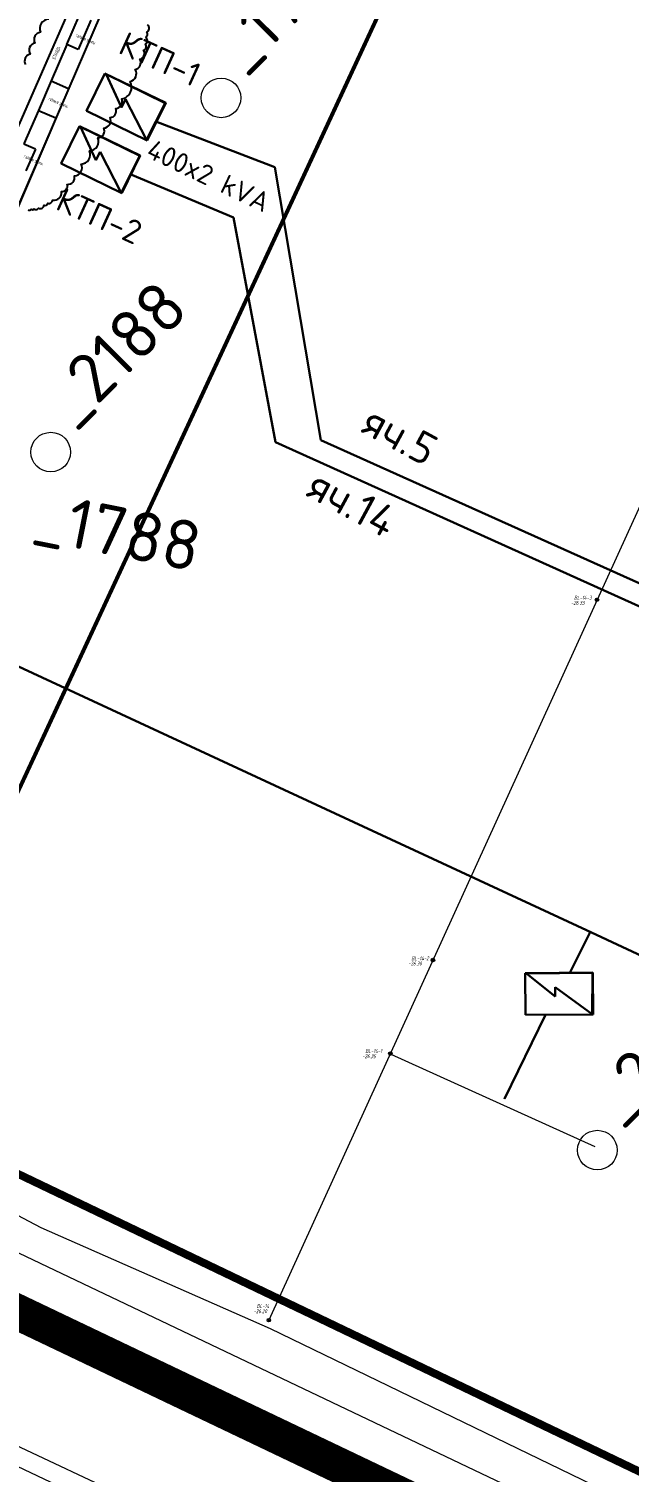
# Model space of a CAD drawing. Header units: millimetres. Extents: x 519 to 9564855, y -810 to 5021775.
# Drawn here: x 9527641.7 to 9527793.2, y 5000495.2 to 5000859.9 of the extents above; entities that cross this region are included whole.
import ezdxf

# ---------------------------------------------------------------- set-up
doc = ezdxf.new("R2010")
doc.units = ezdxf.units.MM
doc.header["$LTSCALE"] = 2
doc.header["$MEASUREMENT"] = 0
for name, color, linetype in [('COMPOUND', 3, 'Continuous'), ('OLD WELLS(dr.bfr2000)', 24, 'Continuous'), ('PPLINE_WAT', 7, 'WTR_LINE'), ('ROAD_ASF', 9, 'Continuous'), ('ROAD_GROUND', 9, 'Continuous'), ('ТХ_выкидные линии', 24, 'Continuous')]:
    doc.layers.add(name, color=color, linetype=linetype)
for name, color, linetype, lineweight in [('PPLINE_GAS', 4, 'GAS_LINE', 30), ('Новый водовод', 5, 'g_122_vpr', 30), ('Оптиковолоконный кабель', 220, 'CAB6', 20), ('связь', 4, 'Continuous', 13), ('Электро', 1, 'Continuous', 30), ('Электроснаб', 1, 'Continuous', 18), ('Электроснабжене', 1, 'Continuous', 18)]:
    doc.layers.add(name, color=color, linetype=linetype, lineweight=lineweight)
doc.styles.add('92051501$0$STANDARD', font='simplex.shx')
doc.styles.add('Elect', font='isocpeur.ttf')
doc.styles.add('Line_GUGK', font='')
doc.styles.get("Standard").update_dxf_attribs({"font": 'isocpeur.ttf', "width": 0.5})
doc.styles.get('Line_GUGK').set_extended_font_data('Bm431', italic=True)
doc.linetypes.add('CAB', pattern='A,0.7,-0.43403,["K",Standard,S=0.9,R=0,X=-0.4,Y=-0.3],-0.8', length=1.93403)
doc.linetypes.add('CAB6', pattern='A,0.9,-0.9,["6",Standard,S=0.9,R=0,X=-0.8,Y=-0.4],11', length=12.8)
doc.linetypes.add('g_122_vpr', pattern='A,2,-2,3,-0.6,["Впр",Line_GUGK,S=2,R=0,X=0,Y=-1],-6.4,3,-2,8,-2,8,-2,6', length=45)
doc.linetypes.add('GAS_LINE', pattern='A,0.5,-0.2,["G",92051501$0$STANDARD,S=0.1,R=0,X=-0.1,Y=-0.05],-0.05', length=0.75)
doc.linetypes.add('WTR_LINE', pattern='A,0.5,-0.2,["W",92051501$0$STANDARD,S=0.1,R=0,X=-0.1,Y=-0.05],-0.05', length=0.75)

# ---------------------------------------------------------------- blocks, each defined once
blk = doc.blocks.new('16')
at = {"linetype": 'Continuous', "lineweight": 18, "flags": 128}
for points in [[(-0.27, -0.27), (0.27, 0.27)], [(0.27, -0.27), (-0.27, 0.27)]]:
    blk.add_lwpolyline(points, dxfattribs=at)
at = {"linetype": 'Continuous', "lineweight": 18}
blk.add_circle((0, 0), 0.375, dxfattribs=at)
blk = doc.blocks.new('A$C33CA1D09')
at = {"color": 0}
blk.add_line((142.28, 12.32, -24.49), (142.37, 208.75, -25.31), dxfattribs=at)
for p, q in [((134.32, 85.8, -24.63), (134.65, 145.13)), ((137.42, 121.11, -24.63), (137.42, 129.21, -24.63)), ((140.52, 129.21, -24.63), (140.52, 121.11, -24.63)), ((140.52, 121.11, -24.63), (137.42, 121.11, -24.63)), ((137.42, 121.11, -24.63), (137.42, 111.11, -24.63)), ((137.42, 111.11, -24.63), (142.21, 111.11, -24.99)), ((137.42, 111.11, -24.63), (137.42, 103.01, -24.63)), ((137.42, 103.01, -24.63), (142.2, 103.01, -24.95)), ((137.42, 103.01, -24.63), (137.42, 93.81, -24.63)), ((137.42, 93.81, -24.63), (140.62, 93.81, -24.63)), ((140.59, 93.72, -24.63), (140.59, 87.72, -24.63))]:
    blk.add_line(p, q)
for points in [[(130.69, 125.24, 0.520567), (130.07, 121.36, 0.520567), (129.87, 118.3, 0.520567), (129.87, 115.24, 0.520567), (129.87, 112.39, 0.520567)], [(144.97, 78.94, 0.520567), (145.58, 79.35, 0.520567), (146.19, 79.75, 0.520567), (147.21, 80.37, 0.520567), (148.23, 81.59, 0.520567), (148.85, 82.4, 0.520567), (149.66, 83.63, 0.520567), (150.89, 86.48, 0.520567), (151.5, 88.73, 0.520567), (152.31, 91.38, 0.520567), (152.72, 94.85, 0.520567), (153.33, 98.72, 0.520567), (153.95, 102.6, 0.520567), (154.35, 105.45, 0.520567), (154.76, 108.51, 0.520567), (155.17, 111.16, 0.520567), (155.58, 114.02, 0.520567), (155.78, 118.91, 0.520567), (155.78, 122.18, 0.520567), (155.78, 125.03, 0.520567), (155.78, 127.48, 0.520567), (155.58, 129.11, 0.520567), (154.97, 130.74, 0.520567), (154.76, 131.97, 0.520567), (154.15, 133.8, 0.520567)]]:
    blk.add_lwpolyline(points, format="xyb")
at = {"char_height": 0.9, "attachment_point": 1}
for insert in [(138.68, 124.76), (138.68, 107.3), (138.68, 91.51)]:
    blk.add_mtext('газовые рампы', dxfattribs=dict(at, insert=insert))
at = {"insert": (135.35, 116.33), "char_height": 0.9, "attachment_point": 1, "rotation": 90}
blk.add_mtext('ЭСТАКАДА', dxfattribs=at)

msp = doc.modelspace()

# ---------------------------------------------------------------- linework, layer by layer
at = {"color": 5, "lineweight": 0}
msp.add_line((9527613.126, 5000754.215, -24.492), (9527690.357, 5000934.82, -25.307), dxfattribs=at)
at = {"color": 5, "linetype": 'WTR_LINE', "lineweight": 0, "ltscale": 100, "const_width": 2, "elevation": -0.999}
msp.add_lwpolyline([(9526374.128, 5000834.993), (9526338.861, 5000849.119), (9526369.317, 5000918.369), (9526381.582, 5000915.643), (9526388.479, 5000916.907), (9526506.091, 5001104.365), (9526943.61387, 5000894.80545), (9527351.894, 5000706.201), (9527410.535, 5000680.127), (9527811.155, 5000487.989), (9528541.9542, 5001967.68695)], dxfattribs=at)
at = {"layer": 'OLD WELLS(dr.bfr2000)', "lineweight": 0}
for centre in [(9527690.2, 5000842.5), (9527647.2, 5000753), (9527785.2, 5000576.6)]:
    msp.add_circle(centre, 5, dxfattribs=at)
at = {"layer": 'PPLINE_GAS', "linetype": 'GAS_LINE', "lineweight": 0, "ltscale": 20}
msp.add_line((9526079.469, 5001235.137), (9528506.802, 5000093.688), dxfattribs=at)
at = {"layer": 'PPLINE_WAT', "color": 5, "lineweight": 0, "ltscale": 0.5}
msp.add_lwpolyline([(9523498.307, 5002453.507), (9529318.71854, 4999702.75469), (9529357.22076, 4999682.3134), (9529399.33276, 4999675.09879), (9529430.61579, 4999677.50366), (9529678.713, 4999710.142)], dxfattribs=at)
at = {"layer": 'ROAD_ASF', "lineweight": 0}
for points in [[(9521737.23529, 4997056.36456), (9521526.30791, 4997406.20512), (9521491.42617, 4997522.40996), (9521494.64376, 4997784.54227), (9521557.42562, 4998123.62451), (9523181.91284, 5002651.278), (9523567.30412, 5002471.17809), (9525869.16882, 5001381.54446), (9525963.92258, 5001333.47903), (9526128.60686, 5001261.79325), (9526517.55757, 5001074.97311), (9527241.30336, 5000725.10977), (9527302.0959, 5000699.32947), (9527474.32311, 5000617.56906), (9528116.89056, 5000310.63684)], [(9521742.137, 4997059.855), (9521531.837, 4997408.655), (9521497.437, 4997523.255), (9521500.637, 4997783.955), (9521563.237, 4998122.055), (9523185.337, 5002643.055), (9523564.737, 5002465.755), (9525866.52759, 5001376.15646), (9525961.36584, 5001328.04817), (9526126.10975, 5001256.33643), (9526514.94624, 5001069.57117), (9527238.82495, 5000719.64358), (9527299.637, 5000693.855), (9527471.737, 5000612.155), (9528114.237, 5000305.255)]]:
    msp.add_lwpolyline(points, dxfattribs=at)
at = {"layer": 'ROAD_GROUND', "color": 8, "lineweight": 0, "const_width": 9}
msp.add_lwpolyline([(9521739.68614, 4997058.10978), (9521529.07245, 4997407.43006), (9521494.43159, 4997522.83248), (9521497.64038, 4997784.24863), (9521560.33131, 4998122.83976), (9523183.62492, 5002647.1665), (9523566.02728, 5002468.46336), (9525867.84821, 5001378.85046), (9525962.64421, 5001330.7636), (9526127.3583, 5001259.06484), (9526516.25529, 5001072.2705), (9527240.06415, 5000722.37668), (9527300.86645, 5000696.59224), (9527473.0333, 5000614.86048), (9528115.56378, 5000307.94592)], dxfattribs=at)
at = {"layer": 'Новый водовод', "color": 5, "linetype": 'WTR_LINE', "lineweight": 0, "ltscale": 40, "const_width": 1}
msp.add_lwpolyline([(9527811.14, 5001038.68), (9527565.15536, 5000508.00127), (9527336.47, 4999871.61)], dxfattribs=at)
at = {"layer": 'Оптиковолоконный кабель', "linetype": 'CAB', "lineweight": 20, "ltscale": 0.1}
msp.add_lwpolyline([(9523696.146, 5005917.127), (9523689.893, 5005715.012), (9523695.902, 5005635.172), (9523695.453, 5005568.154), (9523700.063, 5005469.441), (9523700.58, 5005145.207), (9523704.692, 5005045.058), (9523701.585, 5004488.746), (9523704.366, 5004469.568), (9523706.81, 5003954.047), (9523704.579, 5003808.965), (9523692.18, 5003712.998), (9523687.161, 5003694.356), (9523300.02, 5002630.372), (9523296.974, 5002614.733), (9523304.049, 5002607.353), (9526121.954, 5001271.722), (9526508.525, 5001083.826), (9527029.955, 5000838.578), (9527414.361, 5000657.715), (9527485.466, 5000795.728), (9527414.361, 5000657.715), (9528367.831, 5000203.306)], dxfattribs=at)
at = {"layer": 'связь', "color": 5, "linetype": 'WTR_LINE', "lineweight": 0, "flags": 128}
msp.add_lwpolyline([(9527322.61221, 5000713.62129), (9527342.47559, 5000703.79193), (9527427.60198, 5000662.76693), (9527514.68763, 5000620.77571), (9527594.97652, 5000581.28371), (9527607.22061, 5000576.79735), (9527644.70666, 5000557.01628), (9527702.64516, 5000531.48108), (9527851.77373, 5000459.1608), (9528010.34164, 5000391.09462), (9528056.31679, 5000370.97002), (9528142.91544, 5000327.28509), (9528152.27957, 5000322.67064)], dxfattribs=at)
at = {"layer": 'ТХ_выкидные линии', "color": 5, "linetype": 'WTR_LINE', "lineweight": 0, "ltscale": 25}
for p, q in [((9527820.90738, 5000794.33117), (9527702.27195, 5000533.61087)), ((9527733.10755, 5000600.82488), (9527784.54008, 5000577.50387))]:
    msp.add_line(p, q, dxfattribs=at)
at = {"layer": 'Электро', "ltscale": 0.05}
for p, q in [((9527656.27302, 5000839.20377, 0), (9527660.9059, 5000848.7072, 0)), ((9527660.9059, 5000848.7072, 0), (9527676.23065, 5000841.23645, 0)), ((9527676.09981, 5000841.19137, 0), (9527661.18211, 5000848.46369, 0)), ((9527661.18211, 5000848.46369, 0), (9527665.05966, 5000840.04164, 0)), ((9527665.05966, 5000840.04164, 0), (9527666.10051, 5000842.17672, 0)), ((9527666.10051, 5000842.17672, 0), (9527671.40053, 5000831.86575, 0)), ((9527671.59776, 5000831.73302, 0), (9527656.27302, 5000839.20377, 0)), ((9527671.40053, 5000831.86575, 0), (9527676.09981, 5000841.19137, 0)), ((9527676.23065, 5000841.23645, 0), (9527671.59776, 5000831.73302, 0)), ((9527649.84273, 5000825.88868, 0), (9527654.47561, 5000835.39211, 0)), ((9527654.47561, 5000835.39211, 0), (9527669.80036, 5000827.92136, 0)), ((9527669.66952, 5000827.87628, 0), (9527654.75182, 5000835.1486, 0)), ((9527654.75182, 5000835.1486, 0), (9527658.62938, 5000826.72654, 0)), ((9527658.62938, 5000826.72654, 0), (9527659.67022, 5000828.86163, 0)), ((9527659.67022, 5000828.86163, 0), (9527664.97024, 5000818.55066, 0)), ((9527664.97024, 5000818.55066, 0), (9527669.66952, 5000827.87628, 0)), ((9527669.80036, 5000827.92136, 0), (9527665.16747, 5000818.41793, 0)), ((9527665.16747, 5000818.41793, 0), (9527649.84273, 5000825.88868, 0))]:
    msp.add_line(p, q, dxfattribs=at)
at = {"layer": 'Электро'}
for p, q in [((9527673.75017, 5000836.52856, 0), (9527703.81871, 5000825.0252, 0)), ((9527703.81871, 5000825.0252, 0), (9527715.40115, 5000755.99817, 0)), ((9527667.23193, 5000823.25635, 0), (9527693.35139, 5000812.23671, 0)), ((9527693.35139, 5000812.23671, 0), (9527703.95378, 5000755.4767, 0)), ((9527782.45957, 5000632.18498, -0.00006), (9527473.58057, 5000775.66898, -0.00006)), ((9528074.11832, 5000588.5017, 0), (9527703.95378, 5000755.4767, 0)), ((9527715.40115, 5000755.99817, 0), (9527891.01166, 5000676.97306)), ((9527783.37251, 5000631.62732, 0), (9527778.23772, 5000621.41315, 0)), ((9527958.73375, 5000549.61156, -0.00006), (9527782.45957, 5000632.18498, -0.00006)), ((9527767.0023, 5000621.34438, 0), (9527784.05073, 5000621.44872, 0)), ((9527767.067, 5000610.77203, 0), (9527767.0023, 5000621.34438, 0)), ((9527783.95347, 5000621.35027, 0), (9527767.35787, 5000621.24871, 0)), ((9527767.35787, 5000621.24871, 0), (9527774.56965, 5000615.42147, 0)), ((9527783.87978, 5000610.90781, 0), (9527783.95347, 5000621.35027, 0)), ((9527784.05073, 5000621.44872, 0), (9527784.11543, 5000610.87637, 0)), ((9527774.56965, 5000615.42147, 0), (9527774.55512, 5000617.79671, 0)), ((9527774.55512, 5000617.79671, 0), (9527783.87978, 5000610.90781, 0)), ((9527761.72714, 5000589.5636, 0), (9527772.13277, 5000610.80304, 0)), ((9527784.11543, 5000610.87637, 0), (9527767.067, 5000610.77203, 0))]:
    msp.add_line(p, q, dxfattribs=at)
at = {"layer": 'Электроснаб', "color": 1, "linetype": 'ByBlock', "lineweight": 0, "ltscale": 0.05}
for p, q in [((9527656.27302, 5000839.20377, 0), (9527660.9059, 5000848.7072, 0)), ((9527660.9059, 5000848.7072, 0), (9527676.23065, 5000841.23645, 0)), ((9527676.09981, 5000841.19137, 0), (9527661.18211, 5000848.46369, 0)), ((9527661.18211, 5000848.46369, 0), (9527665.05966, 5000840.04164, 0)), ((9527665.05966, 5000840.04164, 0), (9527666.10051, 5000842.17672, 0)), ((9527666.10051, 5000842.17672, 0), (9527671.40053, 5000831.86575, 0)), ((9527671.59776, 5000831.73302, 0), (9527656.27302, 5000839.20377, 0)), ((9527671.40053, 5000831.86575, 0), (9527676.09981, 5000841.19137, 0)), ((9527676.23065, 5000841.23645, 0), (9527671.59776, 5000831.73302, 0)), ((9527649.84273, 5000825.88868, 0), (9527654.47561, 5000835.39211, 0)), ((9527654.47561, 5000835.39211, 0), (9527669.80036, 5000827.92136, 0)), ((9527669.66952, 5000827.87628, 0), (9527654.75182, 5000835.1486, 0)), ((9527654.75182, 5000835.1486, 0), (9527658.62938, 5000826.72654, 0)), ((9527658.62938, 5000826.72654, 0), (9527659.67022, 5000828.86163, 0)), ((9527659.67022, 5000828.86163, 0), (9527664.97024, 5000818.55066, 0)), ((9527664.97024, 5000818.55066, 0), (9527669.66952, 5000827.87628, 0)), ((9527669.80036, 5000827.92136, 0), (9527665.16747, 5000818.41793, 0)), ((9527665.16747, 5000818.41793, 0), (9527649.84273, 5000825.88868, 0))]:
    msp.add_line(p, q, dxfattribs=at)
at = {"layer": 'Электроснаб', "color": 1, "lineweight": 0}
for p, q in [((9527673.75017, 5000836.52856, 0), (9527703.81871, 5000825.0252, 0)), ((9527703.81871, 5000825.0252, 0), (9527715.40115, 5000755.99817, 0)), ((9527667.23193, 5000823.25635, 0), (9527693.35139, 5000812.23671, 0)), ((9527693.35139, 5000812.23671, 0), (9527703.95378, 5000755.4767, 0)), ((9527782.45957, 5000632.18498, -0.00006), (9527473.58057, 5000775.66898, -0.00006)), ((9528074.11832, 5000588.5017, 0), (9527703.95378, 5000755.4767, 0)), ((9527715.40115, 5000755.99817, 0), (9527891.01166, 5000676.97306)), ((9527958.73375, 5000549.61156, -0.00006), (9527782.45957, 5000632.18498, -0.00006))]:
    msp.add_line(p, q, dxfattribs=at)
at = {"layer": 'Электроснаб', "color": 1, "linetype": 'ByBlock', "lineweight": 0}
for p, q in [((9527783.37251, 5000631.62732, 0), (9527778.23772, 5000621.41315, 0)), ((9527767.0023, 5000621.34438, 0), (9527784.05073, 5000621.44872, 0)), ((9527767.067, 5000610.77203, 0), (9527767.0023, 5000621.34438, 0)), ((9527783.95347, 5000621.35027, 0), (9527767.35787, 5000621.24871, 0)), ((9527767.35787, 5000621.24871, 0), (9527774.56965, 5000615.42147, 0)), ((9527783.87978, 5000610.90781, 0), (9527783.95347, 5000621.35027, 0)), ((9527784.05073, 5000621.44872, 0), (9527784.11543, 5000610.87637, 0)), ((9527774.56965, 5000615.42147, 0), (9527774.55512, 5000617.79671, 0)), ((9527774.55512, 5000617.79671, 0), (9527783.87978, 5000610.90781, 0)), ((9527761.72714, 5000589.5636, 0), (9527772.13277, 5000610.80304, 0)), ((9527784.11543, 5000610.87637, 0), (9527767.067, 5000610.77203, 0))]:
    msp.add_line(p, q, dxfattribs=at)
at = {"layer": 'Электроснабжене', "color": 1, "linetype": 'ByBlock', "lineweight": 0, "ltscale": 0.05}
for p, q in [((9527656.27302, 5000839.20377, 0), (9527660.9059, 5000848.7072, 0)), ((9527660.9059, 5000848.7072, 0), (9527676.23065, 5000841.23645, 0)), ((9527676.09981, 5000841.19137, 0), (9527661.18211, 5000848.46369, 0)), ((9527661.18211, 5000848.46369, 0), (9527665.05966, 5000840.04164, 0)), ((9527665.05966, 5000840.04164, 0), (9527666.10051, 5000842.17672, 0)), ((9527666.10051, 5000842.17672, 0), (9527671.40053, 5000831.86575, 0)), ((9527671.59776, 5000831.73302, 0), (9527656.27302, 5000839.20377, 0)), ((9527671.40053, 5000831.86575, 0), (9527676.09981, 5000841.19137, 0)), ((9527676.23065, 5000841.23645, 0), (9527671.59776, 5000831.73302, 0)), ((9527649.84273, 5000825.88868, 0), (9527654.47561, 5000835.39211, 0)), ((9527654.47561, 5000835.39211, 0), (9527669.80036, 5000827.92136, 0)), ((9527669.66952, 5000827.87628, 0), (9527654.75182, 5000835.1486, 0)), ((9527654.75182, 5000835.1486, 0), (9527658.62938, 5000826.72654, 0)), ((9527658.62938, 5000826.72654, 0), (9527659.67022, 5000828.86163, 0)), ((9527659.67022, 5000828.86163, 0), (9527664.97024, 5000818.55066, 0)), ((9527664.97024, 5000818.55066, 0), (9527669.66952, 5000827.87628, 0)), ((9527669.80036, 5000827.92136, 0), (9527665.16747, 5000818.41793, 0)), ((9527665.16747, 5000818.41793, 0), (9527649.84273, 5000825.88868, 0))]:
    msp.add_line(p, q, dxfattribs=at)
at = {"layer": 'Электроснабжене', "color": 1, "lineweight": 0}
for p, q in [((9527673.75017, 5000836.52856, 0), (9527703.81871, 5000825.0252, 0)), ((9527703.81871, 5000825.0252, 0), (9527715.40115, 5000755.99817, 0)), ((9527667.23193, 5000823.25635, 0), (9527693.35139, 5000812.23671, 0)), ((9527693.35139, 5000812.23671, 0), (9527703.95378, 5000755.4767, 0)), ((9527782.45957, 5000632.18498, -0.00006), (9527473.58057, 5000775.66898, -0.00006)), ((9528074.11832, 5000588.5017, 0), (9527703.95378, 5000755.4767, 0)), ((9527715.40115, 5000755.99817, 0), (9527891.01166, 5000676.97306)), ((9527958.73375, 5000549.61156, -0.00006), (9527782.45957, 5000632.18498, -0.00006))]:
    msp.add_line(p, q, dxfattribs=at)
at = {"layer": 'Электроснабжене', "color": 1, "linetype": 'ByBlock', "lineweight": 0}
for p, q in [((9527783.37251, 5000631.62732, 0), (9527778.23772, 5000621.41315, 0)), ((9527767.0023, 5000621.34438, 0), (9527784.05073, 5000621.44872, 0)), ((9527767.067, 5000610.77203, 0), (9527767.0023, 5000621.34438, 0)), ((9527783.95347, 5000621.35027, 0), (9527767.35787, 5000621.24871, 0)), ((9527767.35787, 5000621.24871, 0), (9527774.56965, 5000615.42147, 0)), ((9527783.87978, 5000610.90781, 0), (9527783.95347, 5000621.35027, 0)), ((9527784.05073, 5000621.44872, 0), (9527784.11543, 5000610.87637, 0)), ((9527774.56965, 5000615.42147, 0), (9527774.55512, 5000617.79671, 0)), ((9527774.55512, 5000617.79671, 0), (9527783.87978, 5000610.90781, 0)), ((9527761.72714, 5000589.5636, 0), (9527772.13277, 5000610.80304, 0)), ((9527784.11543, 5000610.87637, 0), (9527767.067, 5000610.77203, 0))]:
    msp.add_line(p, q, dxfattribs=at)

# ---------------------------------------------------------------- block references
at = {"color": 0, "lineweight": 0, "rotation": 336.7006592789731}
msp.add_blockref('A$C33CA1D09', (9527477.14414, 5000799.08179), dxfattribs=at)
at = {"layer": 'ТХ_выкидные линии', "color": 1, "lineweight": 0, "xscale": 1.199999999916105, "yscale": 1.199999999916105, "zscale": 1.199999999916105, "rotation": 23.06662662124732}
for p in [(9527785.10548, 5000715.64492), (9527743.69018, 5000624.62778), (9527732.92694, 5000600.96521), (9527702.2809, 5000533.61151)]:
    msp.add_blockref('16', p, dxfattribs=at)

# ---------------------------------------------------------------- texts
at = {"layer": 'COMPOUND', "color": 0, "lineweight": 0, "style": 'Elect'}
msp.add_text('ПРЦЭО', height=27.84361, rotation=26.9979076, dxfattribs=at).set_placement((9527544.98417, 5000824.47678, -38.37488))
at = {"layer": 'OLD WELLS(dr.bfr2000)', "lineweight": 0, "style": 'Elect'}
for s, rotation, p in [(' _1709', 44.9999999, (9527690.2, 5000842.5)), (' _2188', 44.9999999, (9527647.2, 5000753)), (' _1788', 348.720954, (9527634.2517, 5000732.49967)), (' _2178', 44.9999999, (9527785.2, 5000576.6))]:
    msp.add_text(s, height=12.5, rotation=rotation, dxfattribs=at).set_placement(p)
at = {"layer": 'ТХ_выкидные линии', "lineweight": 0, "oblique": 15, "width": 0.75}
for s, p in [('-26.33', (9527778.52534, 5000714.38655)), ('BL-14-3', (9527779.30941, 5000715.68525)), ('-26.30', (9527737.44958, 5000623.24813)), ('BL-14-2', (9527738.23366, 5000624.54683)), ('BL-14-1', (9527726.61053, 5000601.11951)), ('-26.35', (9527725.82645, 5000599.82081)), ('-26.20', (9527698.38413, 5000535.37829)), ('BL-14', (9527699.1682, 5000536.67699))]:
    msp.add_text(s, height=1, dxfattribs=at).set_placement(p)
at = {"layer": 'Электро'}
for s, height, rotation, p in [('КТП-1', 6, 335.5225422, (9527663.89178, 5000853.98948, -0.00006)), ('КТП-2', 6, 335.5225422, (9527648.07142, 5000814.53069, -0.00006)), ('яч.5', 8, 331.6254854, (9527725.18962, 5000758.20326, -0.00006)), ('яч.14', 8, 331.6254854, (9527711.32004, 5000742.06345, -0.00006))]:
    msp.add_text(s, height=height, rotation=rotation, dxfattribs=at).set_placement(p)
at = {"layer": 'Электро', "ltscale": 0.05}
msp.add_text('400x2 kVA', height=5, rotation=334.5862607, dxfattribs=at).set_placement((9527670.9919, 5000827.70518, -0.00006))
at = {"layer": 'Электроснаб', "color": 1, "linetype": 'ByBlock', "lineweight": 0}
for s, height, rotation, p in [('КТП-1', 6, 335.5225422, (9527663.89178, 5000853.98948, -0.00006)), ('КТП-2', 6, 335.5225422, (9527648.07142, 5000814.53069, -0.00006)), ('яч.5', 8, 331.6254854, (9527725.18962, 5000758.20326, -0.00006)), ('яч.14', 8, 331.6254854, (9527711.32004, 5000742.06345, -0.00006))]:
    msp.add_text(s, height=height, rotation=rotation, dxfattribs=at).set_placement(p)
at = {"layer": 'Электроснаб', "color": 1, "linetype": 'ByBlock', "lineweight": 0, "ltscale": 0.05}
msp.add_text('400x2 kVA', height=5, rotation=334.5862607, dxfattribs=at).set_placement((9527670.9919, 5000827.70518, -0.00006))
at = {"layer": 'Электроснабжене', "color": 1, "linetype": 'ByBlock', "lineweight": 0}
for s, height, rotation, p in [('КТП-1', 6, 335.5225422, (9527663.89178, 5000853.98948, -0.00006)), ('КТП-2', 6, 335.5225422, (9527648.07142, 5000814.53069, -0.00006)), ('яч.5', 8, 331.6254854, (9527725.18962, 5000758.20326, -0.00006)), ('яч.14', 8, 331.6254854, (9527711.32004, 5000742.06345, -0.00006))]:
    msp.add_text(s, height=height, rotation=rotation, dxfattribs=at).set_placement(p)
at = {"layer": 'Электроснабжене', "color": 1, "linetype": 'ByBlock', "lineweight": 0, "ltscale": 0.05}
msp.add_text('400x2 kVA', height=5, rotation=334.5862607, dxfattribs=at).set_placement((9527670.9919, 5000827.70518, -0.00006))

doc.saveas('drawing.dxf')
